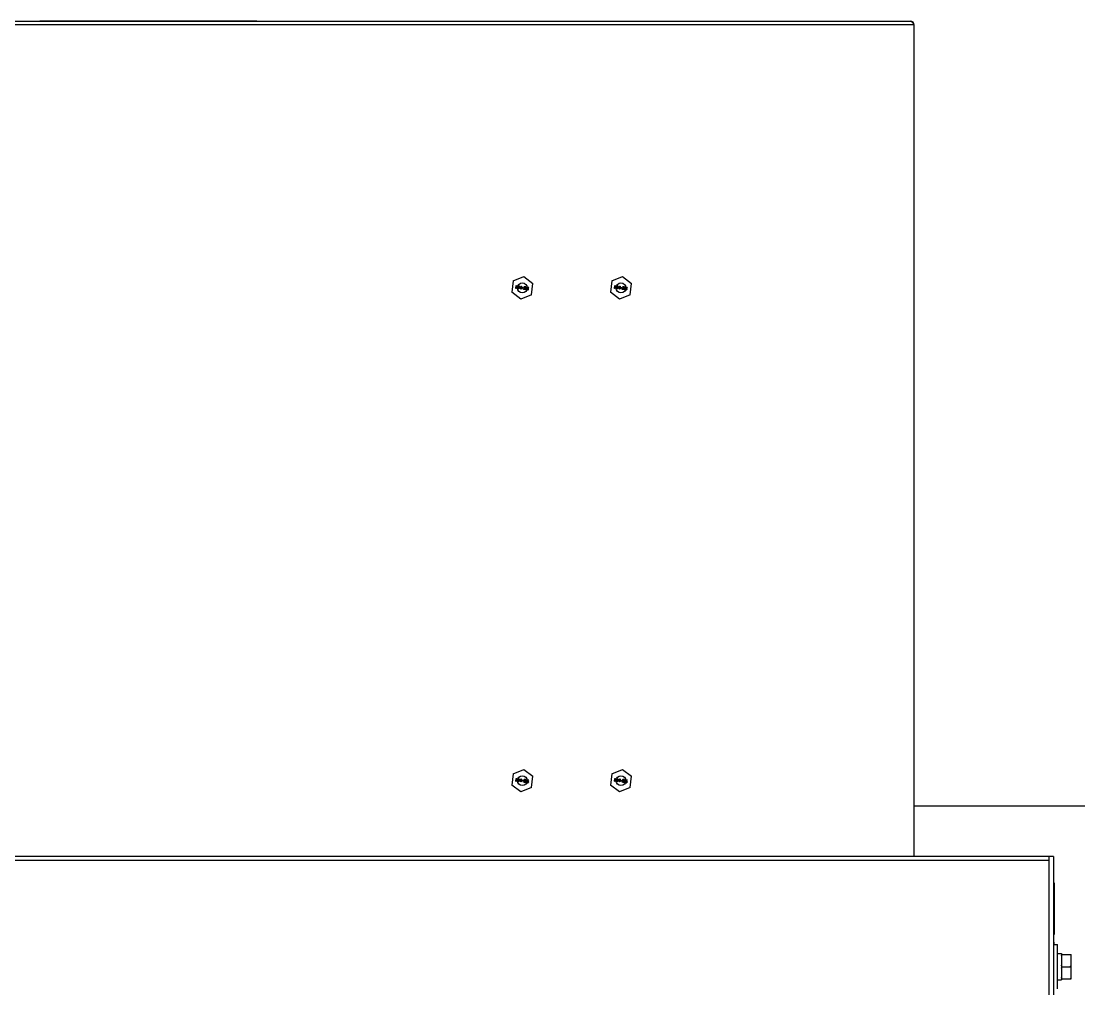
# Model space of a CAD drawing. Header units: millimetres. Extents: x 32496 to 166256, y 3504 to 23939.
# Drawn here: x 93127.4 to 93556.4, y 7928.1 to 8320.8 of the extents above; entities that cross this region are included whole.
import ezdxf

# ---------------------------------------------------------------- set-up
doc = ezdxf.new("R2010")
doc.units = ezdxf.units.MM
doc.layers.get('0').update_dxf_attribs({"lineweight": 35})
for name, color, linetype in [('2401-00854_BSO-M4-25_1_0', 7, 'Continuous'), ('2401-01144-S-M6-16HWM_1_0', 7, 'Continuous'), ('4215-19366_1_1_0', 7, 'Continuous'), ('4215-19373_1_1_0', 7, 'Continuous'), ('4215-23304_2_1_1_0', 7, 'Continuous'), ('4215-HRQZZ01_1_1_0', 7, 'Continuous'), ('4403-10194_1_0', 7, 'Continuous'), ('QIAOJIA-1_0', 7, 'Continuous')]:
    doc.layers.add(name, color=color, linetype=linetype)

# ---------------------------------------------------------------- blocks, each defined once
blk = doc.blocks.new('gtrytrgtrr')
at = {"layer": '2401-00854_BSO-M4-25_1_0', "color": 7, "linetype": 'Continuous'}
for p, q in [((61550.13, -72861), (61549.55, -72865.58)), ((61550.13, -72861), (61554.39, -72859.21)), ((61554.39, -72859.21), (61558.07, -72862)), ((61590.13, -72861), (61589.55, -72865.58)), ((61590.13, -72861), (61594.39, -72859.21)), ((61594.39, -72859.21), (61598.07, -72862)), ((61551.18, -72864.06), (61551.33, -72862.87)), ((61551.33, -72864.08), (61551.18, -72864.06)), ((61551.33, -72862.87), (61551.56, -72862.9)), ((61551.45, -72863.15), (61551.33, -72864.08)), ((61551.45, -72863.15), (61551.68, -72864.13)), ((61551.79, -72864.01), (61551.56, -72862.9)), ((61551.88, -72864.15), (61551.68, -72864.13)), ((61552.3, -72863), (61551.79, -72864.01)), ((61551.88, -72864.15), (61552.34, -72863.26)), ((61552.22, -72864.2), (61552.34, -72863.26)), ((61552.37, -72864.21), (61552.22, -72864.2)), ((61552.3, -72863), (61552.52, -72863.02)), ((61552.52, -72863.02), (61552.37, -72864.21)), ((61552.62, -72863.89), (61552.64, -72863.73)), ((61553.21, -72863.96), (61552.62, -72863.89)), ((61553.32, -72863.12), (61552.64, -72863.73)), ((61552.81, -72863.75), (61553.29, -72863.33)), ((61552.81, -72863.75), (61553.23, -72863.81)), ((61553.17, -72864.31), (61553.21, -72863.96)), ((61553.32, -72864.33), (61553.17, -72864.31)), ((61553.23, -72863.81), (61553.29, -72863.33)), ((61553.32, -72863.12), (61553.47, -72863.14)), ((61553.36, -72863.98), (61553.32, -72864.33)), ((61553.61, -72864.01), (61553.36, -72863.98)), ((61553.47, -72863.14), (61553.38, -72863.83)), ((61553.38, -72863.83), (61553.63, -72863.86)), ((61553.63, -72863.86), (61553.61, -72864.01)), ((61553.99, -72863.8), (61553.82, -72863.93)), ((61553.82, -72863.93), (61553.84, -72863.96)), ((61553.84, -72863.96), (61553.98, -72863.85)), ((61553.89, -72863.61), (61553.86, -72863.63)), ((61553.86, -72863.63), (61553.99, -72863.8)), ((61553.99, -72863.75), (61553.89, -72863.61)), ((61553.96, -72864.03), (61553.98, -72863.85)), ((61554.01, -72864.03), (61553.96, -72864.03)), ((61553.99, -72863.75), (61554.02, -72863.57)), ((61554.03, -72863.86), (61554.01, -72864.03)), ((61554.02, -72863.57), (61554.07, -72863.58)), ((61554.03, -72863.86), (61554.14, -72864)), ((61554.07, -72863.58), (61554.04, -72863.76)), ((61554.18, -72863.65), (61554.04, -72863.76)), ((61554.04, -72863.81), (61554.21, -72863.67)), ((61554.17, -72863.98), (61554.04, -72863.81)), ((61554.14, -72864), (61554.17, -72863.98)), ((61554.21, -72863.67), (61554.18, -72863.65)), ((61554.31, -72864.46), (61554.32, -72864.33)), ((61555.2, -72864.57), (61554.31, -72864.46)), ((61555.1, -72863.79), (61554.32, -72864.33)), ((61554.48, -72863.45), (61554.45, -72863.55)), ((61554.57, -72863.57), (61554.45, -72863.55)), ((61554.6, -72863.36), (61554.48, -72863.45)), ((61554.52, -72864.36), (61555.21, -72863.88)), ((61554.52, -72864.36), (61555.22, -72864.44)), ((61554.57, -72863.57), (61554.63, -72863.5)), ((61554.7, -72863.32), (61554.6, -72863.36)), ((61554.63, -72863.5), (61554.71, -72863.45)), ((61554.88, -72863.32), (61554.7, -72863.32)), ((61554.71, -72863.45), (61554.84, -72863.44)), ((61554.94, -72863.46), (61554.84, -72863.44)), ((61554.88, -72863.32), (61554.98, -72863.33)), ((61554.94, -72863.46), (61555.06, -72863.5)), ((61555.12, -72863.38), (61554.98, -72863.33)), ((61555.06, -72863.5), (61555.13, -72863.56)), ((61555.16, -72863.69), (61555.1, -72863.79)), ((61555.22, -72863.44), (61555.12, -72863.38)), ((61555.13, -72863.56), (61555.17, -72863.64)), ((61555.16, -72863.69), (61555.17, -72863.64)), ((61555.22, -72864.44), (61555.2, -72864.57)), ((61555.21, -72863.88), (61555.27, -72863.81)), ((61555.3, -72863.55), (61555.22, -72863.44)), ((61555.27, -72863.81), (61555.31, -72863.71)), ((61555.32, -72863.66), (61555.3, -72863.55)), ((61555.32, -72863.66), (61555.31, -72863.71)), ((61555.44, -72864.29), (61555.47, -72864.4)), ((61555.44, -72864.29), (61555.59, -72864.31)), ((61555.47, -72864.06), (61555.55, -72863.41)), ((61555.64, -72864.09), (61555.47, -72864.06)), ((61555.47, -72864.4), (61555.54, -72864.51)), ((61555.54, -72864.51), (61555.65, -72864.6)), ((61555.55, -72863.41), (61556.39, -72863.51)), ((61555.62, -72864.42), (61555.59, -72864.31)), ((61555.66, -72863.55), (61555.61, -72863.95)), ((61555.74, -72863.89), (61555.61, -72863.95)), ((61555.69, -72864.48), (61555.62, -72864.42)), ((61555.64, -72864.09), (61555.75, -72864.02)), ((61555.65, -72864.6), (61555.77, -72864.64)), ((61556.38, -72863.64), (61555.66, -72863.55)), ((61555.79, -72864.52), (61555.69, -72864.48)), ((61555.87, -72863.88), (61555.74, -72863.89)), ((61555.75, -72864.02), (61555.85, -72864.01)), ((61555.92, -72864.66), (61555.77, -72864.64)), ((61555.79, -72864.52), (61555.94, -72864.54)), ((61556, -72864.03), (61555.85, -72864.01)), ((61555.87, -72863.88), (61556.02, -72863.9)), ((61555.92, -72864.66), (61556.05, -72864.65)), ((61556.04, -72864.52), (61555.94, -72864.54)), ((61556, -72864.03), (61556.1, -72864.07)), ((61556.14, -72863.94), (61556.02, -72863.9)), ((61556.12, -72864.48), (61556.04, -72864.52)), ((61556.05, -72864.65), (61556.18, -72864.59)), ((61556.1, -72864.07), (61556.16, -72864.13)), ((61556.18, -72864.41), (61556.12, -72864.48)), ((61556.25, -72864.03), (61556.14, -72863.94)), ((61556.16, -72864.13), (61556.2, -72864.21)), ((61556.21, -72864.34), (61556.18, -72864.41)), ((61556.18, -72864.59), (61556.27, -72864.5)), ((61556.2, -72864.21), (61556.22, -72864.29)), ((61556.21, -72864.34), (61556.22, -72864.29)), ((61556.31, -72864.15), (61556.25, -72864.03)), ((61556.27, -72864.5), (61556.33, -72864.38)), ((61556.35, -72864.28), (61556.31, -72864.15)), ((61556.35, -72864.28), (61556.33, -72864.38)), ((61556.39, -72863.51), (61556.38, -72863.64)), ((61557.49, -72866.58), (61558.07, -72862)), ((61591.18, -72864.06), (61591.33, -72862.87)), ((61591.33, -72864.08), (61591.18, -72864.06)), ((61591.33, -72862.87), (61591.56, -72862.9)), ((61591.45, -72863.15), (61591.33, -72864.08)), ((61591.45, -72863.15), (61591.68, -72864.13)), ((61591.79, -72864.01), (61591.56, -72862.9)), ((61591.88, -72864.15), (61591.68, -72864.13)), ((61592.3, -72863), (61591.79, -72864.01)), ((61591.88, -72864.15), (61592.34, -72863.26)), ((61592.22, -72864.2), (61592.34, -72863.26)), ((61592.37, -72864.21), (61592.22, -72864.2)), ((61592.3, -72863), (61592.52, -72863.02)), ((61592.52, -72863.02), (61592.37, -72864.21)), ((61592.62, -72863.89), (61592.64, -72863.73)), ((61593.21, -72863.96), (61592.62, -72863.89)), ((61593.32, -72863.12), (61592.64, -72863.73)), ((61592.81, -72863.75), (61593.29, -72863.33)), ((61592.81, -72863.75), (61593.23, -72863.81)), ((61593.17, -72864.31), (61593.21, -72863.96)), ((61593.32, -72864.33), (61593.17, -72864.31)), ((61593.23, -72863.81), (61593.29, -72863.33)), ((61593.32, -72863.12), (61593.47, -72863.14)), ((61593.36, -72863.98), (61593.32, -72864.33)), ((61593.61, -72864.01), (61593.36, -72863.98)), ((61593.47, -72863.14), (61593.38, -72863.83)), ((61593.38, -72863.83), (61593.63, -72863.86)), ((61593.63, -72863.86), (61593.61, -72864.01)), ((61593.99, -72863.8), (61593.82, -72863.93)), ((61593.82, -72863.93), (61593.84, -72863.96)), ((61593.84, -72863.96), (61593.98, -72863.85)), ((61593.89, -72863.61), (61593.86, -72863.63)), ((61593.86, -72863.63), (61593.99, -72863.8)), ((61593.99, -72863.75), (61593.89, -72863.61)), ((61593.96, -72864.03), (61593.98, -72863.85)), ((61594.01, -72864.03), (61593.96, -72864.03)), ((61593.99, -72863.75), (61594.02, -72863.57)), ((61594.03, -72863.86), (61594.01, -72864.03)), ((61594.02, -72863.57), (61594.07, -72863.58)), ((61594.03, -72863.86), (61594.14, -72864)), ((61594.07, -72863.58), (61594.04, -72863.76)), ((61594.18, -72863.65), (61594.04, -72863.76)), ((61594.04, -72863.81), (61594.21, -72863.67)), ((61594.17, -72863.98), (61594.04, -72863.81)), ((61594.14, -72864), (61594.17, -72863.98)), ((61594.21, -72863.67), (61594.18, -72863.65)), ((61594.31, -72864.46), (61594.32, -72864.33)), ((61595.2, -72864.57), (61594.31, -72864.46)), ((61595.1, -72863.79), (61594.32, -72864.33)), ((61594.48, -72863.45), (61594.45, -72863.55)), ((61594.57, -72863.57), (61594.45, -72863.55)), ((61594.6, -72863.36), (61594.48, -72863.45)), ((61594.52, -72864.36), (61595.21, -72863.88)), ((61594.52, -72864.36), (61595.22, -72864.44)), ((61594.57, -72863.57), (61594.63, -72863.5)), ((61594.7, -72863.32), (61594.6, -72863.36)), ((61594.63, -72863.5), (61594.71, -72863.45)), ((61594.88, -72863.32), (61594.7, -72863.32)), ((61594.71, -72863.45), (61594.84, -72863.44)), ((61594.94, -72863.46), (61594.84, -72863.44)), ((61594.88, -72863.32), (61594.98, -72863.33)), ((61594.94, -72863.46), (61595.06, -72863.5)), ((61595.12, -72863.38), (61594.98, -72863.33)), ((61595.06, -72863.5), (61595.13, -72863.56)), ((61595.16, -72863.69), (61595.1, -72863.79)), ((61595.22, -72863.44), (61595.12, -72863.38)), ((61595.13, -72863.56), (61595.17, -72863.64)), ((61595.16, -72863.69), (61595.17, -72863.64)), ((61595.22, -72864.44), (61595.2, -72864.57)), ((61595.21, -72863.88), (61595.27, -72863.81)), ((61595.3, -72863.55), (61595.22, -72863.44)), ((61595.27, -72863.81), (61595.31, -72863.71)), ((61595.32, -72863.66), (61595.3, -72863.55)), ((61595.32, -72863.66), (61595.31, -72863.71)), ((61595.44, -72864.29), (61595.47, -72864.4)), ((61595.44, -72864.29), (61595.59, -72864.31)), ((61595.47, -72864.06), (61595.55, -72863.41)), ((61595.64, -72864.09), (61595.47, -72864.06)), ((61595.47, -72864.4), (61595.54, -72864.51)), ((61595.54, -72864.51), (61595.65, -72864.6)), ((61595.55, -72863.41), (61596.39, -72863.51)), ((61595.62, -72864.42), (61595.59, -72864.31)), ((61595.66, -72863.55), (61595.61, -72863.95)), ((61595.74, -72863.89), (61595.61, -72863.95)), ((61595.69, -72864.48), (61595.62, -72864.42)), ((61595.64, -72864.09), (61595.75, -72864.02)), ((61595.65, -72864.6), (61595.77, -72864.64)), ((61596.38, -72863.64), (61595.66, -72863.55)), ((61595.79, -72864.52), (61595.69, -72864.48)), ((61595.87, -72863.88), (61595.74, -72863.89)), ((61595.75, -72864.02), (61595.85, -72864.01)), ((61595.92, -72864.66), (61595.77, -72864.64)), ((61595.79, -72864.52), (61595.94, -72864.54)), ((61596, -72864.03), (61595.85, -72864.01)), ((61595.87, -72863.88), (61596.02, -72863.9)), ((61595.92, -72864.66), (61596.05, -72864.65)), ((61596.04, -72864.52), (61595.94, -72864.54)), ((61596, -72864.03), (61596.1, -72864.07)), ((61596.14, -72863.94), (61596.02, -72863.9)), ((61596.12, -72864.48), (61596.04, -72864.52)), ((61596.05, -72864.65), (61596.18, -72864.59)), ((61596.1, -72864.07), (61596.16, -72864.13)), ((61596.18, -72864.41), (61596.12, -72864.48)), ((61596.25, -72864.03), (61596.14, -72863.94)), ((61596.16, -72864.13), (61596.2, -72864.21)), ((61596.21, -72864.34), (61596.18, -72864.41)), ((61596.18, -72864.59), (61596.27, -72864.5)), ((61596.2, -72864.21), (61596.22, -72864.29)), ((61596.21, -72864.34), (61596.22, -72864.29)), ((61596.31, -72864.15), (61596.25, -72864.03)), ((61596.27, -72864.5), (61596.33, -72864.38)), ((61596.35, -72864.28), (61596.31, -72864.15)), ((61596.35, -72864.28), (61596.33, -72864.38)), ((61596.39, -72863.51), (61596.38, -72863.64)), ((61597.49, -72866.58), (61598.07, -72862)), ((61553.23, -72868.37), (61549.55, -72865.58)), ((61557.49, -72866.58), (61553.23, -72868.37)), ((61593.23, -72868.37), (61589.55, -72865.58)), ((61597.49, -72866.58), (61593.23, -72868.37)), ((61550.13, -73061), (61549.55, -73065.58)), ((61550.13, -73061), (61554.39, -73059.21)), ((61551.18, -73064.06), (61551.33, -73062.87)), ((61551.33, -73062.87), (61551.56, -73062.9)), ((61551.79, -73064.01), (61551.56, -73062.9)), ((61554.39, -73059.21), (61558.07, -73062)), ((61557.49, -73066.58), (61558.07, -73062)), ((61590.13, -73061), (61589.55, -73065.58)), ((61590.13, -73061), (61594.39, -73059.21)), ((61591.18, -73064.06), (61591.33, -73062.87)), ((61591.33, -73062.87), (61591.56, -73062.9)), ((61591.79, -73064.01), (61591.56, -73062.9)), ((61594.39, -73059.21), (61598.07, -73062)), ((61597.49, -73066.58), (61598.07, -73062)), ((61553.23, -73068.37), (61549.55, -73065.58)), ((61551.33, -73064.08), (61551.18, -73064.06)), ((61551.45, -73063.15), (61551.33, -73064.08)), ((61551.45, -73063.15), (61551.68, -73064.13)), ((61551.88, -73064.15), (61551.68, -73064.13)), ((61552.3, -73063), (61551.79, -73064.01)), ((61551.88, -73064.15), (61552.34, -73063.26)), ((61552.22, -73064.2), (61552.34, -73063.26)), ((61552.37, -73064.21), (61552.22, -73064.2)), ((61552.3, -73063), (61552.52, -73063.02)), ((61552.52, -73063.02), (61552.37, -73064.21)), ((61552.62, -73063.89), (61552.64, -73063.73)), ((61553.21, -73063.96), (61552.62, -73063.89)), ((61553.32, -73063.12), (61552.64, -73063.73)), ((61552.81, -73063.75), (61553.29, -73063.33)), ((61552.81, -73063.75), (61553.23, -73063.81)), ((61553.17, -73064.31), (61553.21, -73063.96)), ((61553.32, -73064.33), (61553.17, -73064.31)), ((61553.23, -73063.81), (61553.29, -73063.33)), ((61557.49, -73066.58), (61553.23, -73068.37)), ((61553.32, -73063.12), (61553.47, -73063.14)), ((61553.36, -73063.98), (61553.32, -73064.33)), ((61553.61, -73064.01), (61553.36, -73063.98)), ((61553.47, -73063.14), (61553.38, -73063.83)), ((61553.38, -73063.83), (61553.63, -73063.86)), ((61553.63, -73063.86), (61553.61, -73064.01)), ((61553.99, -73063.8), (61553.82, -73063.93)), ((61553.82, -73063.93), (61553.84, -73063.96)), ((61553.84, -73063.96), (61553.98, -73063.85)), ((61553.89, -73063.61), (61553.86, -73063.63)), ((61553.86, -73063.63), (61553.99, -73063.8)), ((61553.99, -73063.75), (61553.89, -73063.61)), ((61553.96, -73064.03), (61553.98, -73063.85)), ((61554.01, -73064.03), (61553.96, -73064.03)), ((61553.99, -73063.75), (61554.02, -73063.57)), ((61554.03, -73063.86), (61554.01, -73064.03)), ((61554.02, -73063.57), (61554.07, -73063.58)), ((61554.03, -73063.86), (61554.14, -73064)), ((61554.07, -73063.58), (61554.04, -73063.76)), ((61554.18, -73063.65), (61554.04, -73063.76)), ((61554.04, -73063.81), (61554.21, -73063.67)), ((61554.17, -73063.98), (61554.04, -73063.81)), ((61554.14, -73064), (61554.17, -73063.98)), ((61554.21, -73063.67), (61554.18, -73063.65)), ((61554.31, -73064.46), (61554.32, -73064.33)), ((61555.2, -73064.57), (61554.31, -73064.46)), ((61555.1, -73063.79), (61554.32, -73064.33)), ((61554.48, -73063.45), (61554.45, -73063.55)), ((61554.57, -73063.57), (61554.45, -73063.55)), ((61554.6, -73063.36), (61554.48, -73063.45)), ((61554.52, -73064.36), (61555.21, -73063.88)), ((61554.52, -73064.36), (61555.22, -73064.44)), ((61554.57, -73063.57), (61554.63, -73063.5)), ((61554.7, -73063.32), (61554.6, -73063.36)), ((61554.63, -73063.5), (61554.71, -73063.45)), ((61554.88, -73063.32), (61554.7, -73063.32)), ((61554.71, -73063.45), (61554.84, -73063.44)), ((61554.94, -73063.46), (61554.84, -73063.44)), ((61554.88, -73063.32), (61554.98, -73063.33)), ((61554.94, -73063.46), (61555.06, -73063.5)), ((61555.12, -73063.38), (61554.98, -73063.33)), ((61555.06, -73063.5), (61555.13, -73063.56)), ((61555.16, -73063.69), (61555.1, -73063.79)), ((61555.22, -73063.44), (61555.12, -73063.38)), ((61555.13, -73063.56), (61555.17, -73063.64)), ((61555.16, -73063.69), (61555.17, -73063.64)), ((61555.22, -73064.44), (61555.2, -73064.57)), ((61555.21, -73063.88), (61555.27, -73063.81)), ((61555.3, -73063.55), (61555.22, -73063.44)), ((61555.27, -73063.81), (61555.31, -73063.71)), ((61555.32, -73063.66), (61555.3, -73063.55)), ((61555.32, -73063.66), (61555.31, -73063.71)), ((61555.44, -73064.29), (61555.47, -73064.4)), ((61555.44, -73064.29), (61555.59, -73064.31)), ((61555.47, -73064.06), (61555.55, -73063.41)), ((61555.64, -73064.09), (61555.47, -73064.06)), ((61555.47, -73064.4), (61555.54, -73064.51)), ((61555.54, -73064.51), (61555.65, -73064.6)), ((61555.55, -73063.41), (61556.39, -73063.51)), ((61555.62, -73064.42), (61555.59, -73064.31)), ((61555.66, -73063.55), (61555.61, -73063.95)), ((61555.74, -73063.89), (61555.61, -73063.95)), ((61555.69, -73064.48), (61555.62, -73064.42)), ((61555.64, -73064.09), (61555.75, -73064.02)), ((61555.65, -73064.6), (61555.77, -73064.64)), ((61556.38, -73063.64), (61555.66, -73063.55)), ((61555.79, -73064.52), (61555.69, -73064.48)), ((61555.87, -73063.88), (61555.74, -73063.89)), ((61555.75, -73064.02), (61555.85, -73064.01)), ((61555.92, -73064.66), (61555.77, -73064.64)), ((61555.79, -73064.52), (61555.94, -73064.54)), ((61556, -73064.03), (61555.85, -73064.01)), ((61555.87, -73063.88), (61556.02, -73063.9)), ((61555.92, -73064.66), (61556.05, -73064.65)), ((61556.04, -73064.52), (61555.94, -73064.54)), ((61556, -73064.03), (61556.1, -73064.07)), ((61556.14, -73063.94), (61556.02, -73063.9)), ((61556.12, -73064.48), (61556.04, -73064.52)), ((61556.05, -73064.65), (61556.18, -73064.59)), ((61556.1, -73064.07), (61556.16, -73064.13)), ((61556.18, -73064.41), (61556.12, -73064.48)), ((61556.25, -73064.03), (61556.14, -73063.94)), ((61556.16, -73064.13), (61556.2, -73064.21)), ((61556.21, -73064.34), (61556.18, -73064.41)), ((61556.18, -73064.59), (61556.27, -73064.5)), ((61556.2, -73064.21), (61556.22, -73064.29)), ((61556.21, -73064.34), (61556.22, -73064.29)), ((61556.31, -73064.15), (61556.25, -73064.03)), ((61556.27, -73064.5), (61556.33, -73064.38)), ((61556.35, -73064.28), (61556.31, -73064.15)), ((61556.35, -73064.28), (61556.33, -73064.38)), ((61556.39, -73063.51), (61556.38, -73063.64)), ((61593.23, -73068.37), (61589.55, -73065.58)), ((61591.33, -73064.08), (61591.18, -73064.06)), ((61591.45, -73063.15), (61591.33, -73064.08)), ((61591.45, -73063.15), (61591.68, -73064.13)), ((61591.88, -73064.15), (61591.68, -73064.13)), ((61592.3, -73063), (61591.79, -73064.01)), ((61591.88, -73064.15), (61592.34, -73063.26)), ((61592.22, -73064.2), (61592.34, -73063.26)), ((61592.37, -73064.21), (61592.22, -73064.2)), ((61592.3, -73063), (61592.52, -73063.02)), ((61592.52, -73063.02), (61592.37, -73064.21)), ((61592.62, -73063.89), (61592.64, -73063.73)), ((61593.21, -73063.96), (61592.62, -73063.89)), ((61593.32, -73063.12), (61592.64, -73063.73)), ((61592.81, -73063.75), (61593.29, -73063.33)), ((61592.81, -73063.75), (61593.23, -73063.81)), ((61593.17, -73064.31), (61593.21, -73063.96)), ((61593.32, -73064.33), (61593.17, -73064.31)), ((61593.23, -73063.81), (61593.29, -73063.33)), ((61597.49, -73066.58), (61593.23, -73068.37)), ((61593.32, -73063.12), (61593.47, -73063.14)), ((61593.36, -73063.98), (61593.32, -73064.33)), ((61593.61, -73064.01), (61593.36, -73063.98)), ((61593.47, -73063.14), (61593.38, -73063.83)), ((61593.38, -73063.83), (61593.63, -73063.86)), ((61593.63, -73063.86), (61593.61, -73064.01)), ((61593.99, -73063.8), (61593.82, -73063.93)), ((61593.82, -73063.93), (61593.84, -73063.96)), ((61593.84, -73063.96), (61593.98, -73063.85)), ((61593.89, -73063.61), (61593.86, -73063.63)), ((61593.86, -73063.63), (61593.99, -73063.8)), ((61593.99, -73063.75), (61593.89, -73063.61)), ((61593.96, -73064.03), (61593.98, -73063.85)), ((61594.01, -73064.03), (61593.96, -73064.03)), ((61593.99, -73063.75), (61594.02, -73063.57)), ((61594.03, -73063.86), (61594.01, -73064.03)), ((61594.02, -73063.57), (61594.07, -73063.58)), ((61594.03, -73063.86), (61594.14, -73064)), ((61594.07, -73063.58), (61594.04, -73063.76)), ((61594.18, -73063.65), (61594.04, -73063.76)), ((61594.04, -73063.81), (61594.21, -73063.67)), ((61594.17, -73063.98), (61594.04, -73063.81)), ((61594.14, -73064), (61594.17, -73063.98)), ((61594.21, -73063.67), (61594.18, -73063.65)), ((61594.31, -73064.46), (61594.32, -73064.33)), ((61595.2, -73064.57), (61594.31, -73064.46)), ((61595.1, -73063.79), (61594.32, -73064.33)), ((61594.48, -73063.45), (61594.45, -73063.55)), ((61594.57, -73063.57), (61594.45, -73063.55)), ((61594.6, -73063.36), (61594.48, -73063.45)), ((61594.52, -73064.36), (61595.21, -73063.88)), ((61594.52, -73064.36), (61595.22, -73064.44)), ((61594.57, -73063.57), (61594.63, -73063.5)), ((61594.7, -73063.32), (61594.6, -73063.36)), ((61594.63, -73063.5), (61594.71, -73063.45)), ((61594.88, -73063.32), (61594.7, -73063.32)), ((61594.71, -73063.45), (61594.84, -73063.44)), ((61594.94, -73063.46), (61594.84, -73063.44)), ((61594.88, -73063.32), (61594.98, -73063.33)), ((61594.94, -73063.46), (61595.06, -73063.5)), ((61595.12, -73063.38), (61594.98, -73063.33)), ((61595.06, -73063.5), (61595.13, -73063.56)), ((61595.16, -73063.69), (61595.1, -73063.79)), ((61595.22, -73063.44), (61595.12, -73063.38)), ((61595.13, -73063.56), (61595.17, -73063.64)), ((61595.16, -73063.69), (61595.17, -73063.64)), ((61595.22, -73064.44), (61595.2, -73064.57)), ((61595.21, -73063.88), (61595.27, -73063.81)), ((61595.3, -73063.55), (61595.22, -73063.44)), ((61595.27, -73063.81), (61595.31, -73063.71)), ((61595.32, -73063.66), (61595.3, -73063.55)), ((61595.32, -73063.66), (61595.31, -73063.71)), ((61595.44, -73064.29), (61595.47, -73064.4)), ((61595.44, -73064.29), (61595.59, -73064.31)), ((61595.47, -73064.06), (61595.55, -73063.41)), ((61595.64, -73064.09), (61595.47, -73064.06)), ((61595.47, -73064.4), (61595.54, -73064.51)), ((61595.54, -73064.51), (61595.65, -73064.6)), ((61595.55, -73063.41), (61596.39, -73063.51)), ((61595.62, -73064.42), (61595.59, -73064.31)), ((61595.66, -73063.55), (61595.61, -73063.95)), ((61595.74, -73063.89), (61595.61, -73063.95)), ((61595.69, -73064.48), (61595.62, -73064.42)), ((61595.64, -73064.09), (61595.75, -73064.02)), ((61595.65, -73064.6), (61595.77, -73064.64)), ((61596.38, -73063.64), (61595.66, -73063.55)), ((61595.79, -73064.52), (61595.69, -73064.48)), ((61595.87, -73063.88), (61595.74, -73063.89)), ((61595.75, -73064.02), (61595.85, -73064.01)), ((61595.92, -73064.66), (61595.77, -73064.64)), ((61595.79, -73064.52), (61595.94, -73064.54)), ((61596, -73064.03), (61595.85, -73064.01)), ((61595.87, -73063.88), (61596.02, -73063.9)), ((61595.92, -73064.66), (61596.05, -73064.65)), ((61596.04, -73064.52), (61595.94, -73064.54)), ((61596, -73064.03), (61596.1, -73064.07)), ((61596.14, -73063.94), (61596.02, -73063.9)), ((61596.12, -73064.48), (61596.04, -73064.52)), ((61596.05, -73064.65), (61596.18, -73064.59)), ((61596.1, -73064.07), (61596.16, -73064.13)), ((61596.18, -73064.41), (61596.12, -73064.48)), ((61596.25, -73064.03), (61596.14, -73063.94)), ((61596.16, -73064.13), (61596.2, -73064.21)), ((61596.21, -73064.34), (61596.18, -73064.41)), ((61596.18, -73064.59), (61596.27, -73064.5)), ((61596.2, -73064.21), (61596.22, -73064.29)), ((61596.21, -73064.34), (61596.22, -73064.29)), ((61596.31, -73064.15), (61596.25, -73064.03)), ((61596.27, -73064.5), (61596.33, -73064.38)), ((61596.35, -73064.28), (61596.31, -73064.15)), ((61596.35, -73064.28), (61596.33, -73064.38)), ((61596.39, -73063.51), (61596.38, -73063.64))]:
    blk.add_line(p, q, dxfattribs=at)
at = {"layer": '2401-01144-S-M6-16HWM_1_0', "color": 7, "linetype": 'Continuous'}
for p, q in [((61769.26, -73130.29), (61770.86, -73130.29)), ((61770.86, -73148.29), (61770.86, -73130.29)), ((61770.86, -73133.94), (61772.46, -73133.94)), ((61772.46, -73133.94), (61772.46, -73144.64)), ((61772.46, -73134.29), (61776.46, -73134.29)), ((61776.46, -73144.29), (61776.46, -73134.29)), ((61772.76, -73139.29), (61776.16, -73139.29)), ((61772.46, -73144.29), (61776.46, -73144.29)), ((61770.86, -73144.64), (61772.46, -73144.64))]:
    blk.add_line(p, q, dxfattribs=at)
for points, knots in [([(61772.46, -73134.86), (61772.48, -73134.81), (61772.58, -73134.62), (61772.68, -73134.43), (61772.76, -73134.29)], [0, 0, 0, 0, 0.249157, 1, 1, 1, 1]), ([(61776.46, -73134.86), (61776.44, -73134.81), (61776.35, -73134.62), (61776.24, -73134.43), (61776.16, -73134.29)], [0, 0, 0, 0, 0.249157, 1, 1, 1, 1]), ([(61772.76, -73139.29), (61772.74, -73139.24), (61772.63, -73139.06), (61772.53, -73138.87), (61772.46, -73138.72)], [0, 0, 0, 0, 0.250877, 1, 1, 1, 1]), ([(61772.46, -73139.86), (61772.48, -73139.81), (61772.58, -73139.62), (61772.68, -73139.43), (61772.76, -73139.29)], [0, 0, 0, 0, 0.249157, 1, 1, 1, 1]), ([(61776.16, -73139.29), (61776.19, -73139.24), (61776.3, -73139.06), (61776.39, -73138.87), (61776.46, -73138.72)], [0, 0, 0, 0, 0.250877, 1, 1, 1, 1]), ([(61776.46, -73139.86), (61776.44, -73139.81), (61776.35, -73139.62), (61776.24, -73139.43), (61776.16, -73139.29)], [0, 0, 0, 0, 0.249157, 1, 1, 1, 1]), ([(61772.76, -73144.29), (61772.74, -73144.24), (61772.63, -73144.06), (61772.53, -73143.87), (61772.46, -73143.72)], [0, 0, 0, 0, 0.250877, 1, 1, 1, 1]), ([(61776.16, -73144.29), (61776.19, -73144.24), (61776.3, -73144.06), (61776.39, -73143.87), (61776.46, -73143.72)], [0, 0, 0, 0, 0.250877, 1, 1, 1, 1])]:
    blk.add_open_spline(points, degree=3, knots=knots, dxfattribs=at)
at = {"layer": '4215-19366_1_1_0', "color": 7, "linetype": 'Continuous'}
for p in [(61769.26, -73129.29), (61769.56, -73130.29)]:
    blk.add_line(p, (61769.56, -73129.29), dxfattribs=at)
at = {"layer": '4215-19373_1_1_0', "color": 7, "linetype": 'Continuous'}
for p, q in [((61769.26, -73105.29), (61769.56, -73105.29)), ((61769.56, -73105.29), (61769.56, -73126.29)), ((61769.56, -73126.29), (61769.26, -73126.29))]:
    blk.add_line(p, q, dxfattribs=at)
at = {"layer": '4215-19373_1_1_0', "color": 9, "linetype": 'Continuous'}
blk.add_line((61769.26, -73125.09), (61769.56, -73125.09), dxfattribs=at)
at = {"layer": '4215-19373_1_1_0', "color": 7, "linetype": 'Continuous'}
blk.add_arc((61767.56, -73106.29), 2, 30.0008, 31.6001, dxfattribs=at)
at = {"layer": '4215-23304_2_1_1_0', "color": 7, "linetype": 'Continuous'}
for p, q in [((61769.26, -73094.54), (61034.86, -73094.54)), ((61767.56, -73096.24), (61767.56, -73094.54)), ((61769.26, -73094.54), (61769.26, -74416.04))]:
    blk.add_line(p, q, dxfattribs=at)
at = {"layer": '4215-23304_2_1_1_0', "color": 9, "linetype": 'Continuous'}
for p, q in [((61767.56, -73096.24), (61036.56, -73096.24)), ((61767.56, -74414.34), (61767.56, -73096.24))]:
    blk.add_line(p, q, dxfattribs=at)
at = {"layer": '4215-HRQZZ01_1_1_0', "color": 9, "linetype": 'Continuous'}
blk.add_line((61712.71, -72756.99), (61094.91, -72756.99), dxfattribs=at)
at = {"layer": '4215-HRQZZ01_1_1_0', "color": 7, "linetype": 'Continuous'}
for p, q in [((61096.31, -72755.59), (61711.31, -72755.59)), ((61712.71, -73094.54), (61712.71, -72756.99))]:
    blk.add_line(p, q, dxfattribs=at)
for centre in [(61553.81, -72863.79), (61593.81, -72863.79), (61553.81, -73063.79), (61593.81, -73063.79)]:
    blk.add_circle(centre, 2, dxfattribs=at)
blk.add_arc((61711.31, -72756.99), 1.4, 0, 90, dxfattribs=at)
blk.add_open_spline([(61711.31, -72755.59), (61711.37, -72755.59), (61711.49, -72755.61), (61711.67, -72755.7), (61711.85, -72755.83), (61712.09, -72756.08), (61712.38, -72756.47), (61712.6, -72756.81), (61712.71, -72756.99)], degree=3, knots=[0, 0, 0, 0, 0.086372, 0.180579, 0.286593, 0.407312, 0.687139, 1, 1, 1, 1], dxfattribs=at)
at = {"layer": '4403-10194_1_0', "color": 7, "linetype": 'Continuous'}
for p, q in [((61358.06, -72755.59), (61358.06, -72755.54)), ((61446.06, -72755.54), (61358.06, -72755.54)), ((61446.06, -72755.54), (61446.06, -72755.59))]:
    blk.add_line(p, q, dxfattribs=at)
at = {"layer": '4403-10194_1_0', "color": 9, "linetype": 'Continuous'}
for p, q in [((61361.06, -72755.54), (61361.06, -72755.59)), ((61443.06, -72755.59), (61443.06, -72755.54))]:
    blk.add_line(p, q, dxfattribs=at)
at = {"layer": 'QIAOJIA-1_0', "color": 7, "linetype": 'Continuous'}
blk.add_line((61848.16, -73074.09), (61712.71, -73074.09), dxfattribs=at)

msp = doc.modelspace()

# ---------------------------------------------------------------- block references
msp.add_blockref('gtrytrgtrr', (31776.885, 81076.369))

doc.saveas('drawing.dxf')
